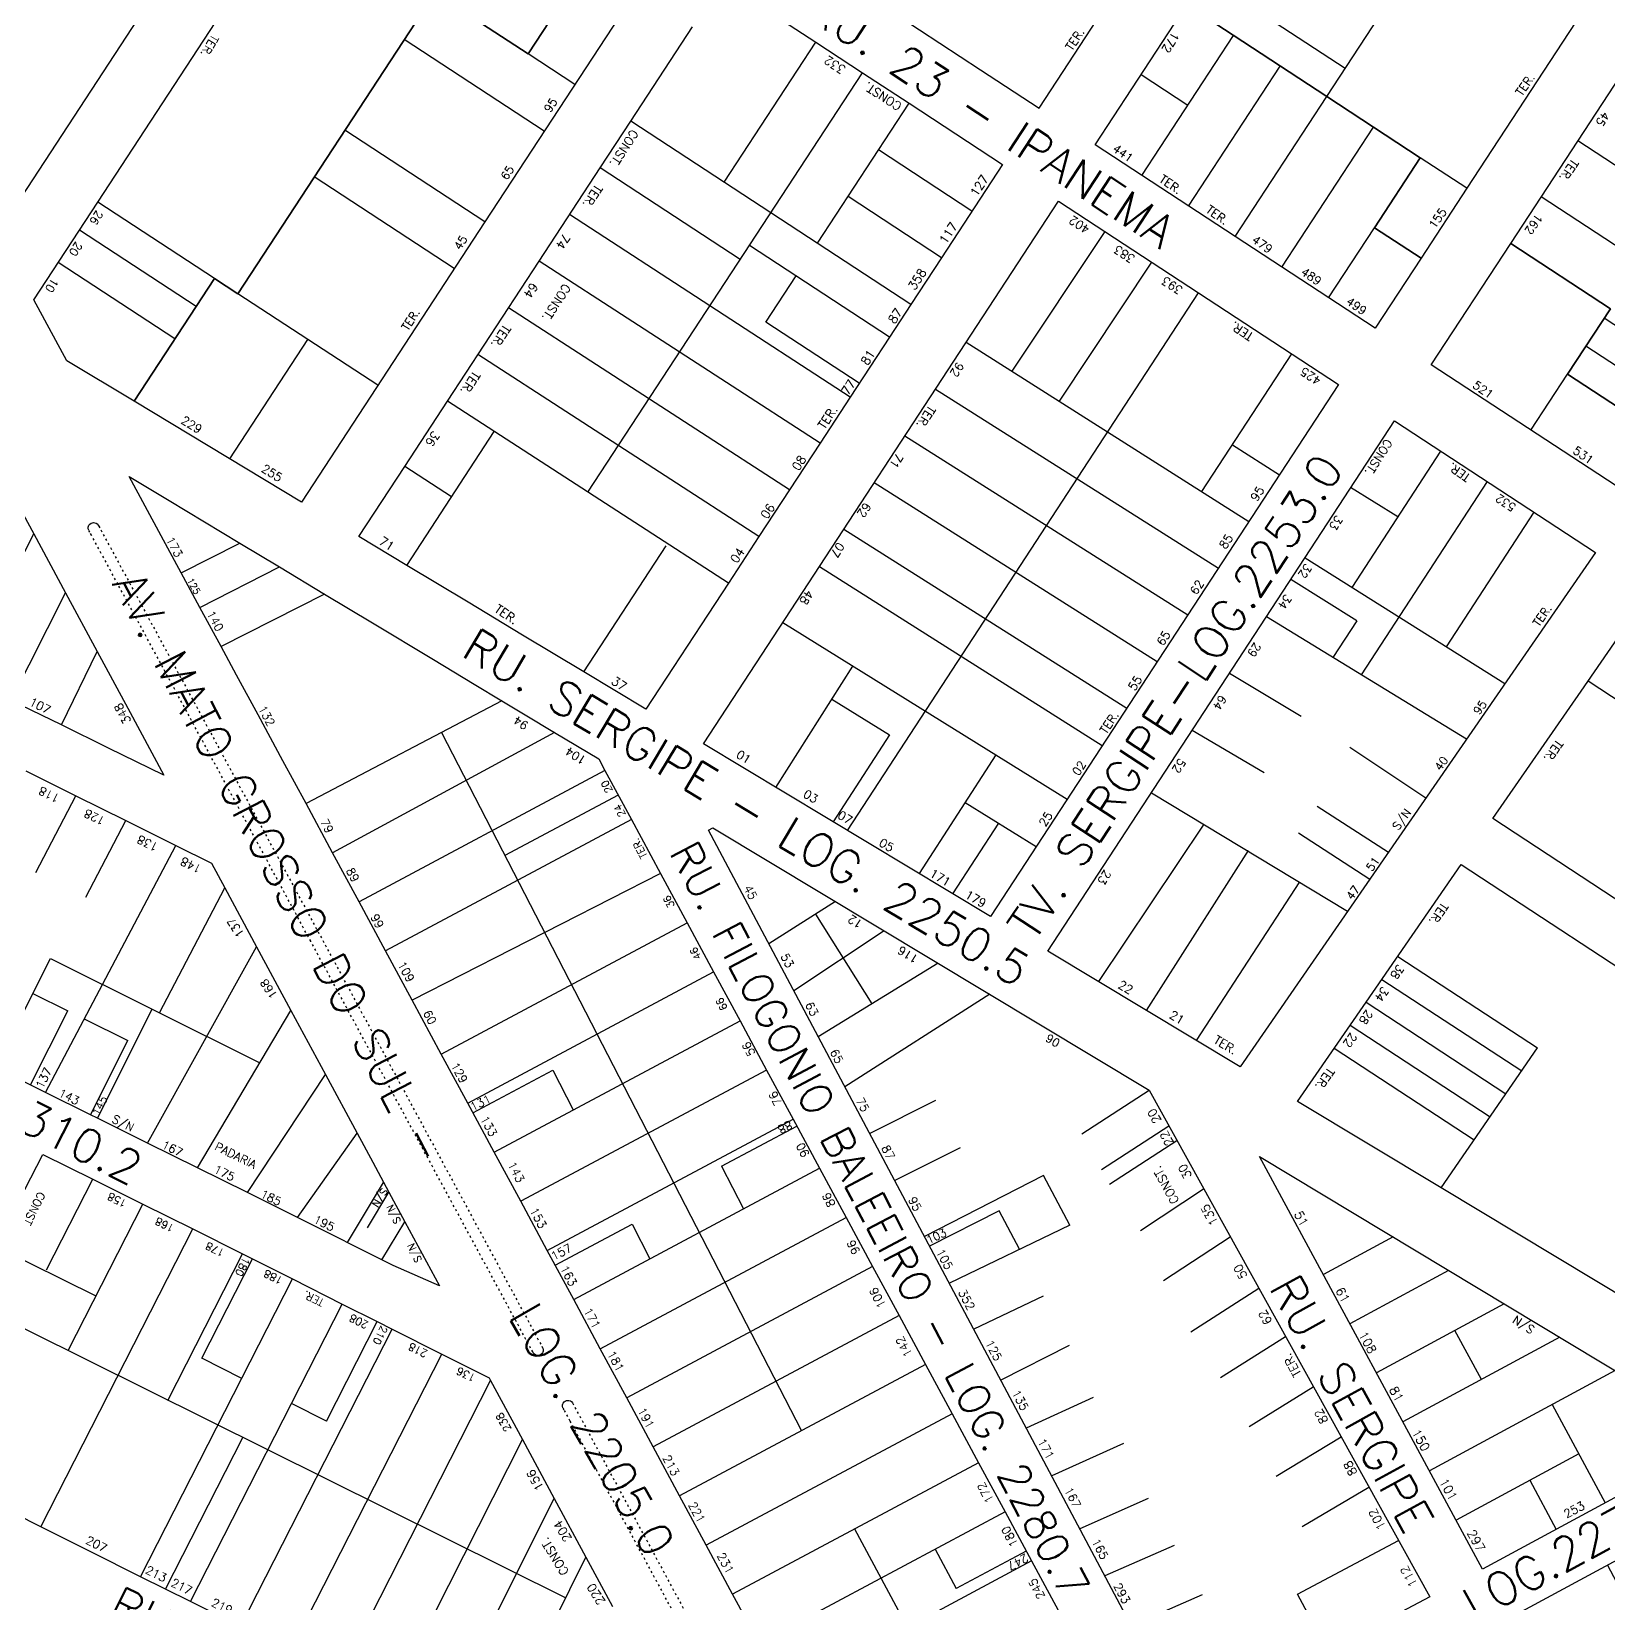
# Model space of a CAD drawing. Extents: x 714896 to 749292, y 8417558 to 8447149.
# Drawn here: x 741225.4 to 741508.1, y 8425159.1 to 8425440.9 of the extents above; entities that cross this region are included whole.
import ezdxf

# ---------------------------------------------------------------- set-up
doc = ezdxf.new("R2010")
doc.units = 0
doc.header["$MEASUREMENT"] = 0
doc.linetypes.add('ACAD_ISO03W100', pattern=[30, 12, -18])
for name, color, linetype in [('LOTE', 7, 'CONTINUOUS'), ('NUM-PORTA', 7, 'CONTINUOUS'), ('QUADRA', 6, 'CONTINUOUS'), ('TEXTO', 7, 'CONTINUOUS'), ('TEXTODERUA', 3, 'CONTINUOUS')]:
    doc.layers.add(name, color=color, linetype=linetype)
doc.styles.add('ROMANS', font='ROMANS.SHX', dxfattribs={"height": 1.5})

msp = doc.modelspace()

# ---------------------------------------------------------------- linework, layer by layer
at = {"layer": 'LOTE', "color": 7}
for p, q in [((741383.03, 8425391.98), (741332.83, 8425424.83)), ((741393.98, 8425408.71), (741377.25, 8425419.67)), ((741352.46, 8425400.04), (741327.35, 8425416.47)), ((741388.51, 8425400.35), (741371.77, 8425411.3)), ((741372.14, 8425375.33), (741321.88, 8425408.1)), ((741379.2, 8425386.12), (741354.1, 8425402.55)), ((741401.21, 8425379.99, -1.36), (741417.87, 8425405.03, 0)), ((741366.76, 8425367.1), (741316.4, 8425399.73)), ((741409.65, 8425374.63, -1.36), (741426.23, 8425399.56, 0)), ((741371.66, 8425297.68, 530.85), (741434.6, 8425394.08, 0)), ((741361.28, 8425358.74), (741310.93, 8425391.36)), ((741373.78, 8425377.84), (741357.04, 8425388.79)), ((741355.81, 8425350.37), (741305.45, 8425383)), ((741392.96, 8425385.23, 532.16), (741443.62, 8425353.08, 533.09)), ((741435.2, 8425358.42, 136.05), (741451.34, 8425383.13, 0)), ((741350.33, 8425342), (741299.98, 8425374.63)), ((741387.43, 8425376.79, 530.88), (741438.15, 8425344.71, 533.09)), ((741381.96, 8425368.42, 530.88), (741432.67, 8425336.34, 533.09)), ((741440.67, 8425366.8, 532.94), (741449.1, 8425361.45, 533.09)), ((741477.97, 8425365.7, 0.01), (741462.05, 8425341.26, 0.42)), ((741300.7, 8425357.48), (741292.31, 8425362.91)), ((741376.48, 8425360.05, 530.88), (741427.2, 8425327.98, 533.09)), ((741486.33, 8425360.22, 0), (741463.76, 8425325.57, 0.59)), ((741461.82, 8425359.2, 536.41), (741470.34, 8425353.98, 535.96)), ((741494.7, 8425354.75, 0), (741478.98, 8425330.61, 0.41)), ((741371.01, 8425351.69, 530.88), (741421.72, 8425319.61, 533.09)), ((741453.68, 8425346.53, 536.4), (741489.48, 8425324.01, 533.47)), ((741366.63, 8425344.99, 530.88), (741417.34, 8425312.92, 533.09)), ((741277.93, 8425340.07, 315.56), (741259.41, 8425330.65, 532.13)), ((741462.94, 8425335.28, 535.82), (741451.15, 8425342.66, 536.41)), ((741360.06, 8425334.95, 1.06), (741411.05, 8425303.3, 532.91)), ((741482.59, 8425314.04, 533.58), (741446.77, 8425335.97, 536.41)), ((741462.94, 8425335.28, 535.82), (741458.65, 8425328.7, 535.93)), ((741358.81, 8425305.41, 530.86), (741372.64, 8425327.14, 532.18)), ((741453, 8425318.13, 536.1), (741440.12, 8425325.81, 536.41)), ((741309.74, 8425320.93), (741274.63, 8425302.5, 532.13)), ((741368.88, 8425321.23, 425.85), (741379.19, 8425314.84, 533.36)), ((741319.17, 8425315.26), (741279.38, 8425293.7, 532.13)), ((741379.19, 8425314.84, 533.36), (741369.09, 8425299.23, 530.85)), ((741446.38, 8425308.03, 536.28), (741433.46, 8425315.63, 536.41)), ((741461.68, 8425312.63, 535.61), (741475.32, 8425303.51, 533.58)), ((741398.28, 8425311.23, 533.31), (741384.51, 8425289.95, 530.83)), ((741328.2, 8425308.43, 14.66), (741284.14, 8425284.9, 532.13)), ((741226.23, 8425290.17, 0.38), (741233.37, 8425303.9, 0)), ((741330.57, 8425304.03, 14.66), (741310.28, 8425293.19, 253.02)), ((741426.15, 8425304.45, 536.41), (741461.31, 8425283.22, 533.46)), ((741392.77, 8425302.71, -132.76), (741405.5, 8425294.81, 0)), ((741455.83, 8425302.07, 535.74), (741468.62, 8425293.81, 533.61)), ((741235.19, 8425285.72, 0.38), (741242.33, 8425299.45)), ((741332.95, 8425299.63), (741288.88, 8425276.1, 532.13)), ((741398.71, 8425299.02, 532.31), (741390.5, 8425286.34, 530.83)), ((741435.57, 8425298.81, 536.66), (741416.65, 8425270.61, 541.68)), ((741452.5, 8425297.24, 535.58), (741465.28, 8425288.98, 533.46)), ((741443.46, 8425294.07, 536.42), (741425.22, 8425265.45, 541.69)), ((741338.16, 8425289.97, 11.27), (741293.63, 8425267.3, 532.13)), ((741248.39, 8425265, 529.1), (741260.05, 8425287.41, 528.47)), ((741452.71, 8425288.48, 535.64), (741434.16, 8425260.07, 541.73)), ((741369.53, 8425284.96, 530.73), (741357.58, 8425277.37, 532.15)), ((741298.86, 8425257.62, 532.13), (741342.92, 8425281.15, 9.68)), ((741378.22, 8425279.72, 530.72), (741362.05, 8425268.96, 532.15)), ((741303.6, 8425248.82, 532.13), (741347.67, 8425272.35, 8.09)), ((741387.93, 8425273.88, 530.71), (741366.43, 8425260.73, 532.15)), ((741397.16, 8425268.33, 530.7), (741371.19, 8425251.77, 532.15)), ((741308.35, 8425240.02, 532.13), (741352.42, 8425263.55, 6.48)), ((741304.55, 8425247.06, 532.13), (741318.86, 8425254.7, 362)), ((741357.17, 8425254.75, 4.87), (741313.1, 8425231.22, 532.13)), ((741413.65, 8425243.31, 531.18), (741425.74, 8425251.13, 531.64)), ((741387.45, 8425249.31, 532.11), (741375.66, 8425243.37, 532.15)), ((741317.85, 8425222.41, 532.13), (741361.92, 8425245.95, 3.24)), ((741417.19, 8425236.93, 532.11), (741429.27, 8425244.75, 532.57)), ((741418.64, 8425234.3, 532.11), (741430.73, 8425242.12, 532.57)), ((741391.87, 8425240.81, 532.18), (741380.13, 8425234.97, 532.15)), ((741406.83, 8425235.85, 532.3), (741385.46, 8425224.94, 532.15)), ((741424.2, 8425225.98, 532.26), (741435.51, 8425233.48, 532.57)), ((741398.86, 8425229.54, 532.24), (741386.39, 8425223.17, 532.15)), ((741411.54, 8425226.97, 532.39), (741389.93, 8425216.53, 532.15)), ((741428.29, 8425217.02, 532.38), (741440.29, 8425224.85, 532.58)), ((741469.46, 8425224.83), (741456.96, 8425218.08)), ((741219.05, 8425223.15), (741236.97, 8425214.28, 0.88)), ((741376.17, 8425219.56, -1.7), (741332.1, 8425196.01, 532.13)), ((741479.41, 8425218.84), (741461.72, 8425209.28)), ((741406.75, 8425214.23, 532.33), (741394.3, 8425208.3, 532.15)), ((741433.21, 8425207.85, 532.49), (741445.39, 8425215.64, 532.58)), ((741380.92, 8425210.76, -3.36), (741336.84, 8425187.21, 532.13)), ((741489.36, 8425212.85), (741466.48, 8425200.48)), ((741411.43, 8425205.37, 532.39), (741399.16, 8425199.17, 532.15)), ((741438.52, 8425199.64, 532.59), (741450.17, 8425207, 532.58)), ((741499.32, 8425206.86), (741471.23, 8425191.69)), ((741385.66, 8425201.96, -5.04), (741341.59, 8425178.41, 532.13)), ((741509.27, 8425200.87), (741475.99, 8425182.89)), ((741415.7, 8425196.07, 532.45), (741403.72, 8425190.59, 532.15)), ((741443.69, 8425190.88, 532.68), (741455.16, 8425197.99, 532.58)), ((741390.41, 8425193.16, -6.72), (741346.34, 8425169.61, 532.13)), ((741497.99, 8425194.78, 503.15), (741507.5, 8425177.18)), ((741421.17, 8425187.83, 532.53), (741408.29, 8425181.99, 532.15)), ((741448.51, 8425181.94, 532.8), (741460.14, 8425189, 532.58)), ((741502.75, 8425185.98), (741480.75, 8425174.1)), ((741395.16, 8425184.36, -8.42), (741351.09, 8425160.81, 532.13)), ((741453.15, 8425172.95, 532.98), (741465.14, 8425179.98, 532.58)), ((741493.95, 8425181.23, 251.58), (741498.71, 8425172.43)), ((741425.57, 8425177.93, 532.62), (741413.33, 8425172.52, 532.15)), ((741399.91, 8425175.56, -10.13), (741355.84, 8425152.01, 532.13)), ((741430.25, 8425169.56, 532.74), (741417.81, 8425164.09, 532.15)), ((741404.66, 8425166.76, -11.85), (741360.59, 8425143.21, 532.13)), ((741507.86, 8425166.01, 535.41), (741512.68, 8425157, 535.41)), ((741435.24, 8425160.7, 532.95), (741422.56, 8425155.15, 532.15))]:
    msp.add_line(p, q, dxfattribs=at)
at = {"layer": 'LOTE', "color": 7, "linetype": 'CONTINUOUS', "flags": 128}
for points, elevation in [([(741457.6, 8425429.23), (741490.45, 8425479.43)], 525.73), ([(741460.88, 8425434.25), (741435.78, 8425450.68)], 525.73), ([(741424.44, 8425415.08), (741440.86, 8425440.18)], 525.73), ([(741432.8, 8425409.6), (741449.23, 8425434.7)], 525.73), ([(741432.65, 8425427.63), (741424.28, 8425433.1)], 525.73), ([(741441.17, 8425404.12), (741457.6, 8425429.23)], 525.73), ([(741449.54, 8425398.65), (741465.96, 8425423.75)], 525.73), ([(741520.57, 8425409.52), (741502.6, 8425421.29)], 525.73), ([(741482.7, 8425412.8), (741474.33, 8425418.27)], 525.73), ([(741513.99, 8425399.48), (741496.03, 8425411.25)], 525.73), ([(741457.91, 8425393.17), (741466.12, 8425405.72)], 525.73), ([(741526.18, 8425377.16), (741507.31, 8425389.52)], 525.73), ([(741522.77, 8425372.22), (741504.01, 8425384.51)], 525.73), ([(741494.14, 8425369.46), (741500.71, 8425379.5)], 525.73), ([(741470.29, 8425275.12), (741495.36, 8425258.72)], 525.73), ([(741467.45, 8425271), (741492.51, 8425254.6)], 525.73), ([(741464.61, 8425266.89), (741489.67, 8425250.49)], 525.73), ([(741461.77, 8425262.78), (741486.83, 8425246.37)], 525.73), ([(741458.93, 8425258.66), (741483.99, 8425242.26)], 525.73), ([(741478.05, 8425233.66), (741495.36, 8425258.72)], 525.73), ([(741228.13, 8425218.94), (741236.4, 8425235.17)], 529), ([(741231.97, 8425204.46), (741245.37, 8425230.74)], 529), ([(741227.11, 8425172.9), (741254.33, 8425226.31)], 529), ([(741249.85, 8425195.51), (741263.26, 8425221.8)], 529), ([(741255.96, 8425203.08), (741265.04, 8425220.9)], 529)]:
    msp.add_lwpolyline(points, dxfattribs=dict(at, elevation=elevation))
for points in [[(741317.31, 8425423.04), (741292.21, 8425439.47)], [(741322.79, 8425431.41), (741314.42, 8425436.88)], [(741306.66, 8425406.76), (741281.56, 8425423.19)], [(741301.19, 8425398.39), (741276.09, 8425414.82)], [(741258.21, 8425396.64), (741237.3, 8425410.33)], [(741254.93, 8425391.62), (741234.01, 8425405.31)], [(741251.13, 8425385.82), (741230.22, 8425399.51)], [(741287.5, 8425377.48), (741262.4, 8425393.9)], [(741260.96, 8425364.29), (741274.96, 8425385.68)], [(741212.83, 8425325.41), (741225.82, 8425350.86)], [(741252.27, 8425343.84), (741262.78, 8425349.19)], [(741255.61, 8425337.68), (741269.85, 8425344.93)], [(741221.81, 8425321.01), (741231.52, 8425340.3)], [(741230.79, 8425316.61), (741237.22, 8425329.74)], [(741298.92, 8425315.24), (741363.41, 8425190.07)], [(741365.97, 8425282.7), (741376.02, 8425266.6)], [(741318.86, 8425254.7), (741322.52, 8425247.59)], [(741322.6, 8425213.61), (741366.67, 8425237.15)], [(741327.35, 8425204.81), (741371.41, 8425228.35)], [(741333.06, 8425227.14), (741336.27, 8425220.91)], [(741244.98, 8425163.93), (741272.19, 8425217.31)], [(741214.05, 8425213.36), (741321.19, 8425160.14)], [(741253.91, 8425159.47), (741281.12, 8425212.81)], [(741262.86, 8425155.01), (741290.06, 8425208.32)], [(741278.29, 8425191.84), (741287.38, 8425209.67)], [(741263.1, 8425199.48), (741255.96, 8425203.08)], [(741271.81, 8425150.54), (741298.99, 8425203.83)], [(741280.76, 8425146.09), (741307.7, 8425199.11)], [(741278.29, 8425191.84), (741272.03, 8425194.99)], [(741249.44, 8425161.71), (741263.31, 8425188.89)], [(741289.71, 8425141.62), (741313.4, 8425188.54)], [(741298.72, 8425137.27), (741319.1, 8425177.98)], [(741372.96, 8425172.5), (741401.23, 8425119.77)], [(741387.39, 8425168.87), (741391.17, 8425161.82)], [(741452.35, 8425160.84), (741470.43, 8425170.42)], [(741307.71, 8425132.9), (741324.8, 8425167.42)], [(741457.77, 8425150.65), (741452.35, 8425160.84)]]:
    msp.add_lwpolyline(points, dxfattribs=at)
at = {"layer": 'LOTE', "color": 7}
for points in [[(741349.56, 8425413.88), (741365.99, 8425438.99)], [(741325.15, 8425358.31), (741374.36, 8425433.51)], [(741366.3, 8425402.93), (741382.72, 8425428.03)], [(741357.04, 8425388.79), (741362.47, 8425397.07)], [(741292.67, 8425345.21), (741308.36, 8425369.19)], [(741324.41, 8425326.11), (741339.2, 8425348.71)]]:
    msp.add_lwpolyline(points, dxfattribs=at)
at = {"layer": 'LOTE', "color": 7, "linetype": 'ACAD_ISO03W100', "ltscale": 0.03, "elevation": 533.27}
msp.add_lwpolyline([(741236.18, 8425350.59), (741235.88, 8425351.16), (741235.68, 8425351.53), (741235.59, 8425351.76), (741235.6, 8425352.05), (741235.65, 8425352.23), (741235.72, 8425352.38), (741235.88, 8425352.58), (741236.09, 8425352.74), (741236.33, 8425352.83), (741236.55, 8425352.86), (741236.76, 8425352.84), (741237, 8425352.76), (741237.2, 8425352.63), (741237.4, 8425352.39), (741237.49, 8425352.22), (741237.85, 8425351.55), (741258.82, 8425312.8), (741291.29, 8425252.67), (741316.87, 8425205.28), (741317.07, 8425204.91), (741317.15, 8425204.68), (741317.15, 8425204.39), (741317.1, 8425204.21), (741317.02, 8425204.06), (741316.87, 8425203.86), (741316.65, 8425203.7), (741316.42, 8425203.6), (741316.2, 8425203.58), (741315.99, 8425203.6), (741315.75, 8425203.68), (741315.55, 8425203.81), (741315.34, 8425204.04), (741315.26, 8425204.22), (741314.89, 8425204.9), (741275.47, 8425277.83), (741240.93, 8425341.81), (741236.18, 8425350.59)], close=True, dxfattribs=at)
at = {"layer": 'LOTE', "color": 7, "flags": 128}
for points, elevation in [([(741504.4, 8425324.5), (741512.77, 8425319.03)], 525.73), ([(741349.09, 8425237.51), (741362.58, 8425244.72)], 260.5), ([(741349.09, 8425237.51), (741353.02, 8425229.86)], 260.5), ([(741411.54, 8425226.97), (741406.83, 8425235.85)], 532.15), ([(741402.53, 8425222.62), (741398.86, 8425229.54)], 532.15), ([(741403.71, 8425168.52), (741391.17, 8425161.82)], -11.85)]:
    msp.add_lwpolyline(points, dxfattribs=dict(at, elevation=elevation))
for points in [[(741227.96, 8425250.75), (741251.29, 8425294.99)], [(741246.23, 8425241.67), (741265.75, 8425276.85)], [(741219, 8425255.19), (741228.81, 8425274.74)], [(741228.81, 8425274.74), (741266.37, 8425256.05)], [(741225.67, 8425268.49), (741231.94, 8425265.37)], [(741225.27, 8425252.08), (741231.94, 8425265.37)], [(741234.89, 8425263.9), (741242.68, 8425260.02)], [(741237.27, 8425246.12), (741247.07, 8425265.65)], [(741255.18, 8425237.22), (741271.92, 8425265.41)], [(741236.02, 8425246.74), (741242.68, 8425260.02)], [(741264.14, 8425232.78), (741278.1, 8425253.97)], [(741273.1, 8425228.33), (741283.8, 8425243.41)], [(741282.04, 8425223.85), (741288.54, 8425234.61)], [(741285.64, 8425226.48), (741289.49, 8425232.85)], [(741288.22, 8425220.75), (741292.34, 8425227.57)], [(741319.27, 8425219.77), (741333.06, 8425227.14)], [(741485.31, 8425199.29), (741480.55, 8425208.09)]]:
    msp.add_lwpolyline(points, dxfattribs=at)
at = {"layer": 'LOTE', "color": 7, "linetype": 'ACAD_ISO03W100', "ltscale": 0.03, "elevation": 1043.08}
msp.add_lwpolyline([(741340.95, 8425156.69), (741321.97, 8425191.84), (741320.88, 8425193.85), (741320.68, 8425194.22), (741320.68, 8425194.22), (741320.59, 8425194.45), (741320.6, 8425194.74), (741320.65, 8425194.92), (741320.72, 8425195.07), (741320.88, 8425195.27), (741321.09, 8425195.43), (741321.33, 8425195.53), (741321.54, 8425195.55), (741321.76, 8425195.53), (741322, 8425195.45), (741322.19, 8425195.32), (741322.4, 8425195.09), (741322.82, 8425194.29), (741348.14, 8425147.34)], dxfattribs=at)
at = {"layer": 'QUADRA', "color": 6}
for points in [[(741278.97, 8425495.94), (741219.35, 8425404.83), (741186.9, 8425464.96), (741180.62, 8425476.6), (741155.77, 8425522.64), (741149.29, 8425534.65), (741122.28, 8425584.7), (741128.59, 8425594.36), (741128.59, 8425594.36), (741170.43, 8425566.98), (741180.47, 8425560.4), (741218.96, 8425535.21), (741228.68, 8425528.85)], [(741469.74, 8425371.08), (741505.72, 8425347.53), (741442.04, 8425255.33), (741407.57, 8425276.07), (741469.74, 8425371.08)], [(741347.56, 8425298.17), (741425.74, 8425251.13), (741476.02, 8425160.32), (741432.14, 8425137.07), (741346.74, 8425297.77), (741347.56, 8425298.17)], [(741529.18, 8425188.89), (741485.51, 8425165.3), (741445.51, 8425239.23), (741529.18, 8425188.89)]]:
    msp.add_lwpolyline(points, close=True, dxfattribs=at)
at = {"layer": 'QUADRA', "linetype": 'CONTINUOUS', "elevation": 525.73}
for points in [[(741432.5, 8425445.66), (741481.77, 8425520.97), (741531.98, 8425488.11), (741482.7, 8425412.8), (741474.49, 8425400.25), (741466.12, 8425405.72), (741474.33, 8425418.27), (741457.6, 8425429.23), (741432.5, 8425445.66)], [(741490.55, 8425402.88), (741542.02, 8425481.54), (741580.76, 8425456.18), (741533, 8425387.03), (741526.18, 8425377.16), (741519.36, 8425367.29), (741500.71, 8425379.5), (741508.41, 8425391.18), (741490.55, 8425402.88)], [(741422.45, 8425452.23), (741397.35, 8425468.66), (741391.88, 8425460.29), (741386.4, 8425451.92), (741361.3, 8425468.35), (741355.82, 8425459.98), (741368.17, 8425451.9), (741380.93, 8425443.55), (741395.52, 8425434), (741406.03, 8425427.12), (741412.39, 8425436.85), (741418.23, 8425445.77), (741422.45, 8425452.23)], [(741466.27, 8425387.69), (741416.07, 8425420.55), (741432.5, 8425445.66), (741457.6, 8425429.23), (741474.33, 8425418.27), (741466.12, 8425405.72), (741474.49, 8425400.25), (741466.27, 8425387.69)], [(741519.36, 8425367.29), (741512.54, 8425357.41), (741476.31, 8425381.12), (741490.55, 8425402.88), (741508.41, 8425391.18), (741500.71, 8425379.5), (741519.36, 8425367.29)]]:
    msp.add_lwpolyline(points, close=True, dxfattribs=at)
at = {"layer": 'QUADRA', "linetype": 'CONTINUOUS'}
for points in [[(741225.84, 8425392.82), (741237.3, 8425410.33), (741289.01, 8425489.37), (741330.85, 8425461.99), (741314.42, 8425436.88), (741297.69, 8425447.83), (741262.4, 8425393.9), (741258.21, 8425396.64), (741243.8, 8425374.61), (741231.75, 8425381.87), (741225.84, 8425392.82)], [(741330.85, 8425461.99), (741339.21, 8425456.51), (741306.66, 8425406.76), (741273.81, 8425356.56), (741243.8, 8425374.61), (741258.21, 8425396.64), (741262.4, 8425393.9), (741297.69, 8425447.83), (741314.42, 8425436.88), (741330.85, 8425461.99)]]:
    msp.add_lwpolyline(points, close=True, dxfattribs=at)
at = {"layer": 'QUADRA', "color": 6}
msp.add_lwpolyline([(741349.25, 8425449.94), (741365.99, 8425438.99), (741374.36, 8425433.51), (741382.72, 8425428.03), (741399.46, 8425417.08), (741388.51, 8425400.35), (741383.03, 8425391.98), (741379.2, 8425386.12), (741372.14, 8425375.33), (741366.76, 8425367.1), (741361.28, 8425358.74), (741355.81, 8425350.37), (741350.33, 8425342), (741345.46, 8425334.56), (741340.44, 8425326.89), (741335.55, 8425319.41), (741335.55, 8425319.41), (741324.41, 8425326.11), (741313.44, 8425332.71), (741303.68, 8425338.59), (741292.67, 8425345.21), (741284.1, 8425350.36), (741292.31, 8425362.91), (741299.98, 8425374.63), (741316.4, 8425399.73), (741327.35, 8425416.47), (741332.83, 8425424.83), (741343.89, 8425441.74)], dxfattribs=at)
for points, elevation in [([(741345.84, 8425313.22), (741409.5, 8425410.51), (741459.7, 8425377.65), (741397.28, 8425282.26), (741345.84, 8425313.22)], 0), ([(741614.35, 8425050.99), (741561.92, 8425021.97), (741490.27, 8425156.51), (741542.74, 8425184.85), (741550.67, 8425170.03), (741614.35, 8425050.99)], 535.41)]:
    msp.add_lwpolyline(points, close=True, dxfattribs=dict(at, elevation=elevation))
at = {"layer": 'QUADRA', "color": 6, "linetype": 'CONTINUOUS'}
for points in [[(741220.12, 8425361.42), (741225.82, 8425350.86), (741231.52, 8425340.3), (741237.22, 8425329.74), (741242.68, 8425319.61), (741249.15, 8425307.62), (741249.15, 8425307.62), (741239.25, 8425312.47), (741230.79, 8425316.61), (741221.81, 8425321.01)], [(741355.84, 8425152.01), (741351.09, 8425160.81), (741346.34, 8425169.61), (741341.59, 8425178.41), (741336.84, 8425187.21), (741332.1, 8425196.01), (741327.35, 8425204.81), (741322.6, 8425213.61), (741317.85, 8425222.41), (741313.1, 8425231.22), (741308.35, 8425240.02), (741303.6, 8425248.82), (741298.86, 8425257.62), (741293.63, 8425267.3), (741288.88, 8425276.1), (741284.14, 8425284.9), (741279.38, 8425293.7), (741274.63, 8425302.5), (741270.48, 8425310.17), (741266.04, 8425318.39), (741262.18, 8425325.53), (741259.41, 8425330.65), (741255.61, 8425337.68), (741252.27, 8425343.84), (741248.68, 8425350.51), (741242.94, 8425361.13), (741250.11, 8425356.81), (741262.78, 8425349.19), (741269.85, 8425344.93), (741277.93, 8425340.07), (741286.52, 8425334.9), (741297.47, 8425328.31), (741304.74, 8425323.94), (741309.74, 8425320.93), (741313.89, 8425318.44), (741319.17, 8425315.26), (741327.08, 8425310.5), (741328.2, 8425308.43), (741332.95, 8425299.63), (741338.16, 8425289.97), (741342.92, 8425281.15), (741347.67, 8425272.35), (741352.42, 8425263.55), (741357.17, 8425254.75), (741361.92, 8425245.95), (741366.67, 8425237.15), (741371.41, 8425228.35), (741376.17, 8425219.56), (741380.92, 8425210.76), (741385.66, 8425201.96), (741390.41, 8425193.16), (741395.16, 8425184.36), (741399.91, 8425175.56), (741404.66, 8425166.76), (741409.41, 8425157.96)]]:
    msp.add_lwpolyline(points, dxfattribs=at)
at = {"layer": 'QUADRA', "color": 6, "linetype": 'CONTINUOUS', "elevation": 525.73}
for points in [[(741487.34, 8425299.81), (741503.14, 8425322.67), (741515.77, 8425340.96), (741540.87, 8425324.53), (741575.19, 8425302.07), (741595.41, 8425288.84), (741580.52, 8425266.09), (741568.03, 8425247), (741540.89, 8425264.76), (741509.09, 8425285.57), (741487.34, 8425299.81)], [(741452.35, 8425249.13), (741464.61, 8425266.89), (741481.66, 8425291.58), (741521.06, 8425265.79), (741562.56, 8425238.63), (741551.68, 8425222.01), (741536.35, 8425198.58), (741519.21, 8425208.89), (741478.05, 8425233.66), (741452.35, 8425249.13)]]:
    msp.add_lwpolyline(points, close=True, dxfattribs=at)
at = {"layer": 'QUADRA', "linetype": 'CONTINUOUS'}
for points, elevation in [([(741224.42, 8425308.36), (741233.37, 8425303.9), (741242.33, 8425299.45), (741251.29, 8425294.99), (741257.68, 8425291.82), (741260.05, 8425287.41), (741265.75, 8425276.85), (741271.92, 8425265.41), (741278.1, 8425253.97), (741283.8, 8425243.41), (741286.59, 8425238.24), (741289.49, 8425232.85), (741292.34, 8425227.57), (741298.54, 8425216.08), (741298.54, 8425216.08), (741290.24, 8425219.74), (741273.1, 8425228.33), (741264.14, 8425232.78), (741255.18, 8425237.22), (741246.23, 8425241.67), (741237.27, 8425246.12), (741236.02, 8425246.74), (741227.96, 8425250.75), (741219, 8425255.19)], 528.47), ([(741223.18, 8425231.26), (741227.44, 8425239.6), (741236.4, 8425235.17), (741245.37, 8425230.74), (741254.33, 8425226.31), (741263.26, 8425221.8), (741272.19, 8425217.31), (741281.12, 8425212.81), (741287.38, 8425209.67), (741290.06, 8425208.32), (741298.99, 8425203.83), (741307.44, 8425199.58), (741307.7, 8425199.11), (741313.4, 8425188.54), (741319.1, 8425177.98), (741324.8, 8425167.42), (741329.54, 8425158.62)], 529), ([(741262.86, 8425155.01), (741253.91, 8425159.47), (741244.98, 8425163.93), (741236.06, 8425168.41), (741227.11, 8425172.9), (741217.82, 8425177.56)], 529)]:
    msp.add_lwpolyline(points, dxfattribs=dict(at, elevation=elevation))

# ---------------------------------------------------------------- texts
at = {"layer": 'NUM-PORTA', "color": 7, "style": 'ROMANS'}
for s, height, rotation, p in [('172', 1.5, 238.6305, (741429.95, 8425440.97, 1575.25)), ('332', 1.565, 146.9509, (741371.51, 8425434.46)), ('45', 1.5, 235.26, (741507.15, 8425426.7, -1.94)), ('441', 1.5, 325.26, (741419.05, 8425419.56, 1575.25)), ('127', 1.565, 56.9509, (741394.85, 8425411.15)), ('155', 1.5, 55.26, (741476.97, 8425405.39, -1.94)), ('117', 1.565, 56.9509, (741389.29, 8425402.65)), ('402', 1.522, 146.3024, (741415.28, 8425405.79, 0)), ('162', 1.5, 235.26, (741495.15, 8425408.36, -1.94)), ('74', 1.565, 236.9509, (741320.77, 8425404.82)), ('383', 1.522, 146.3024, (741423.34, 8425400.52, 0)), ('479', 1.5, 325.26, (741444.01, 8425403.22, 1575.25)), ('358', 1.565, 56.9509, (741383.73, 8425394.38)), ('393', 1.522, 146.3024, (741431.91, 8425394.91, 0)), ('489', 1.5, 325.26, (741452.79, 8425397.48, 1575.25)), ('64', 1.565, 236.9509, (741315.02, 8425396.03)), ('87', 1.565, 56.9509, (741380.15, 8425388.37)), ('499', 1.5, 325.26, (741460.89, 8425392.18, 1575.25)), ('81', 1.565, 56.9509, (741375.27, 8425380.91)), ('77', 1.565, 56.9509, (741371.78, 8425375.56)), ('521', 1.5, 325.26, (741483.58, 8425377.19, 523.79)), ('229', 1.516, 328.0777, (741252.07, 8425370.81)), ('36', 1.565, 236.9509, (741297.4, 8425369.46)), ('531', 1.5, 325.26, (741501.54, 8425365.44, 523.79)), ('255', 1.516, 328.0777, (741266.47, 8425362.14)), ('08', 1.565, 56.9509, (741362.91, 8425362.02)), ('71', 1.515, 236.8703, (741380.52, 8425365.45, 0)), ('95', 1.515, 56.8146, (741445.05, 8425356.54, 0)), ('06', 1.565, 56.9509, (741357.31, 8425353.37)), ('62', 1.515, 236.8703, (741374.75, 8425356.62, 0)), ('33', 1.494, 237.0115, (741459.3, 8425354.34)), ('173', 1.494, 298.3541, (741249.47, 8425349.84)), ('07', 1.515, 236.8703, (741369.96, 8425349.47, 0)), ('85', 1.515, 56.8146, (741439.45, 8425347.98, 0)), ('04', 1.565, 56.9509, (741351.86, 8425345.44)), ('32', 1.493, 236.9933, (741453.76, 8425345.66)), ('125', 1.2, 298.3681, (741253.24, 8425342.56)), ('48', 1.515, 236.8703, (741364.4, 8425340.97, 0)), ('34', 1.493, 236.9933, (741450.16, 8425340.16)), ('140', 1.49, 298.3363, (741256.78, 8425336.57)), ('29', 1.493, 237, (741444.66, 8425331.54)), ('37', 1.565, 325.9697, (741329.18, 8425324.11)), ('55', 1.515, 56.8703, (741423.16, 8425322.6, 0)), ('107', 1.526, 333.0538, (741224.86, 8425320.26)), ('348', 1.5, 118.8411, (741243.33, 8425317.3)), ('64', 1.494, 237.0165, (741438.48, 8425322.1)), ('95', 1.476, 54.1661, (741484.9, 8425318.27)), ('132', 1.49, 298.3305, (741266.01, 8425319.58)), ('01', 1.519, 329.2012, (741351.57, 8425310.88, 0)), ('02', 1.515, 56.8703, (741413.1, 8425307.36, 0)), ('52', 1.494, 237.0165, (741431.16, 8425310.75)), ('40', 1.476, 54.1661, (741477.96, 8425308.23)), ('20', 1.314, 117.4612, (741329.62, 8425304.85)), ('118', 1.494, 153.3776, (741230.63, 8425303.92)), ('03', 1.513, 329.3946, (741363.6, 8425303.8, 0)), ('128', 1.493, 153.4357, (741238.76, 8425299.87)), ('24', 1.314, 117.4612, (741331.95, 8425300.54)), ('07', 1.512, 329.372, (741369.75, 8425300.02, 0)), ('25', 1.515, 56.8703, (741407.12, 8425298.23, 0)), ('S/N', 1.476, 54.1661, (741470.4, 8425297.6)), ('79', 1.49, 298.3984, (741277.11, 8425299.26)), ('138', 1.491, 153.4846, (741248.27, 8425295.2)), ('05', 1.512, 329.372, (741377.18, 8425295.08, 0)), ('148', 1.484, 153.6256, (741256.02, 8425291.29)), ('51', 1.476, 54.1661, (741465.68, 8425290.22, -533.46)), ('89', 1.489, 298.3599, (741281.75, 8425290.51)), ('171', 1.513, 329.3946, (741386.23, 8425289.58, 0)), ('23', 1.494, 237.0405, (741417.8, 8425290.78)), ('45', 1.508, 297.5655, (741353.03, 8425287.4)), ('179', 1.513, 329.3946, (741392.58, 8425285.76, 0)), ('47', 1.476, 54.1661, (741462.13, 8425285.09, -533.46)), ('36', 1.314, 117.4612, (741340.76, 8425284.21)), ('137', 1.443, 124.1611, (741263.65, 8425279.14)), ('99', 1.488, 298.351, (741286.13, 8425282.21)), ('12', 1.501, 148.1499, (741374.53, 8425281.31)), ('46', 1.314, 117.4612, (741345.55, 8425274.93)), ('53', 1.503, 297.7802, (741359.63, 8425275.17)), ('116', 1.501, 148.1499, (741384.55, 8425275.03)), ('109', 1.489, 298.3075, (741291.01, 8425273.71)), ('168', 1.443, 124.1611, (741269.57, 8425268.17)), ('22', 1.54, 329.5899, (741420, 8425269.6)), ('66', 1.333, 117.4561, (741350.24, 8425265.85)), ('63', 1.501, 297.8756, (741364.03, 8425266.48)), ('60', 1.488, 298.326, (741295.57, 8425264.98)), ('21', 1.54, 329.5899, (741429.2, 8425264.19)), ('06', 1.476, 148.8074, (741409.94, 8425260.01)), ('56', 1.502, 117.5191, (741355.21, 8425257.72)), ('65', 1.501, 297.9094, (741368.48, 8425258.01)), ('129', 1.489, 298.2723, (741300.55, 8425255.6)), ('137', 1.494, 63.6189, (741227.44, 8425251.26, 528.47)), ('143', 1.494, 333.6189, (741230.09, 8425250.13)), ('145', 1.4, 62.6861, (741237.45, 8425246.43)), ('131', 1.492, 26.2932, (741304.51, 8425247.36)), ('76', 1.502, 117.5191, (741359.99, 8425248.86)), ('75', 1.5, 297.9213, (741373.13, 8425249.32)), ('20', 1.542, 118.5363, (741427.96, 8425245.7)), ('S/N', 1.494, 333.6526, (741239.69, 8425245.48)), ('133', 1.492, 298.1794, (741305.83, 8425246.02)), ('88', 1.498, 207.5059, (741361.27, 8425245.77)), ('167', 1.494, 333.6466, (741248.63, 8425240.87)), ('90', 1.498, 117.5059, (741364.9, 8425239.63)), ('87', 1.5, 297.9294, (741377.7, 8425240.8)), ('22', 1.542, 118.5363, (741430.19, 8425241.68, 532.57)), ('175', 1.493, 333.8038, (741257.96, 8425236.46)), ('143', 1.511, 297.8859, (741310.71, 8425237.83)), ('30', 1.542, 118.5363, (741433.46, 8425235.78)), ('158', 1.361, 153.6163, (741242.63, 8425231.29)), ('185', 1.493, 333.8038, (741266.29, 8425232.04)), ('S/N', 1.3, 115.5676, (741291.7, 8425227.6, -528.47)), ('86', 1.498, 117.5059, (741369.57, 8425230.67)), ('95', 1.5, 297.95, (741382.49, 8425231.53)), ('135', 1.551, 118.6329, (741438.17, 8425227.39)), ('168', 1.359, 153.6706, (741251.16, 8425226.87)), ('195', 1.493, 333.7887, (741275.84, 8425227.48)), ('153', 1.511, 297.8859, (741314.67, 8425229.6)), ('51', 1.605, 298.7045, (741451.65, 8425228.95)), ('103', 1.45, 24.652, (741386.22, 8425223.54, 0)), ('178', 1.358, 153.6979, (741260.18, 8425222.44)), ('S/N', 1.3, 115.5676, (741295.45, 8425220.64, -528.47)), ('157', 1.505, 28.1557, (741319.04, 8425220.55)), ('96', 1.498, 117.5045, (741373.99, 8425222.19)), ('105', 1.5, 297.9513, (741387.5, 8425222.19)), ('180', 1.357, 243.7162, (741263.42, 8425221.34)), ('188', 1.357, 153.7162, (741270.6, 8425217.49)), ('163', 1.505, 298.1557, (741320.12, 8425219.24)), ('50', 1.551, 118.6372, (741443.41, 8425217.81)), ('106', 1.498, 117.5142, (741378.61, 8425212.56)), ('352', 1.5, 297.9456, (741391.46, 8425214.94)), ('61', 1.605, 298.7439, (741459.08, 8425215.26)), ('208', 1.358, 153.7631, (741285.95, 8425209.52)), ('171', 1.505, 298.1718, (741324.32, 8425211.65)), ('62', 1.551, 118.6317, (741447.86, 8425209.63)), ('S/N', 1.51, 146.9879, (741495.01, 8425208.61)), ('210', 1.358, 243.7631, (741288.09, 8425209.07)), ('108', 1.605, 298.7594, (741463.21, 8425207.34)), ('218', 1.358, 153.7877, (741296.54, 8425204.38)), ('142', 1.498, 117.5142, (741383.34, 8425203.79)), ('125', 1.5, 297.9451, (741396.32, 8425205.86)), ('181', 1.505, 298.171, (741328.56, 8425203.93)), ('136', 1.362, 153.8722, (741305.16, 8425200.03)), ('135', 1.5, 297.9451, (741401.08, 8425196.92)), ('81', 1.604, 298.7641, (741468.69, 8425197.49)), ('238', 1.376, 119.5774, (741311.5, 8425190.43)), ('191', 1.505, 298.1786, (741333.98, 8425193.75)), ('82', 1.552, 118.6543, (741457.89, 8425191.88)), ('171', 1.5, 297.9451, (741405.69, 8425188.23)), ('150', 1.604, 298.7673, (741472.75, 8425189.85)), ('213', 1.505, 298.181, (741338.48, 8425185.24)), ('156', 1.538, 119.1676, (741317.31, 8425179.88)), ('88', 1.552, 118.6491, (741463.11, 8425182.57)), ('172', 1.497, 117.5241, (741397.94, 8425177.62)), ('167', 1.5, 297.9313, (741410.48, 8425179.48)), ('101', 1.602, 298.7522, (741477.67, 8425181.01)), ('221', 1.505, 298.1827, (741343.09, 8425176.84)), ('102', 1.549, 118.5386, (741468.22, 8425172.83)), ('253', 1.51, 27.7938, (741500.56, 8425174.38)), ('204', 1.568, 121.6534, (741322.34, 8425170.79)), ('207', 1.51, 333.4475, (741235, 8425169.98)), ('180', 1.497, 117.5113, (741402.29, 8425169.77)), ('165', 1.5, 297.9313, (741415.38, 8425170.26)), ('297', 1.602, 298.7522, (741482.66, 8425171.81)), ('231', 1.504, 298.4507, (741348.22, 8425167.73)), ('247', 1.497, 207.5113, (741403.58, 8425168.1)), ('213', 1.511, 333.5589, (741245.68, 8425164.65)), ('112', 1.539, 118.0037, (741473.87, 8425162.57)), ('217', 1.511, 333.5589, (741250.27, 8425162.36)), ('220', 1.573, 121.7284, (741328.33, 8425159.49)), ('245', 1.497, 117.5088, (741407.15, 8425160.41)), ('293', 1.499, 297.9386, (741419.3, 8425162.31)), ('219', 1.511, 333.5683, (741257.5, 8425158.82))]:
    msp.add_text(s, height=height, rotation=rotation, dxfattribs=at).set_placement(p)
at = {"layer": 'NUM-PORTA', "style": 'ROMANS'}
for s, height, rotation, p in [('95', 1.468, 57.4086, (741318.41, 8425426.23)), ('65', 1.468, 56.4536, (741310.63, 8425414.12)), ('26', 1.468, 237.4086, (741237.12, 8425408.98)), ('20', 1.468, 237.4086, (741233.43, 8425403.35)), ('45', 1.468, 57.4086, (741302.29, 8425401.6)), ('10', 1.468, 237.4086, (741229.17, 8425396.83)), ('92', 1.515, 236.8703, (741391.37, 8425381.78, 0)), ('425', 1.522, 146.3024, (741456.73, 8425378.66, 0)), ('532', 1.476, 145.9509, (741491.62, 8425355.96)), ('71', 1.565, 327.2137, (741287.53, 8425349.15)), ('62', 1.515, 56.8146, (741434.22, 8425339.78, -533.09)), ('65', 1.515, 56.8146, (741428.24, 8425330.65, -533.09)), ('94', 1.5, 147.2423, (741314.62, 8425316.89)), ('104', 1.5, 147.2423, (741324.99, 8425310.66)), ('38', 1.5, 235, (741470.35, 8425273.83, 1049.52)), ('34', 1.5, 235, (741467.58, 8425269.82, 1049.52)), ('28', 1.5, 235, (741464.73, 8425265.7, 1049.52)), ('22', 1.5, 235, (741461.89, 8425261.59, 1049.52))]:
    msp.add_text(s, height=height, rotation=rotation, dxfattribs=at).set_placement(p)
at = {"layer": 'NUM-PORTA', "color": 3, "style": 'ROMANS'}
msp.add_text('S/N', height=1.3, rotation=238.6671, dxfattribs=at).set_placement((741288.24, 8425233.73, -528.47))
at = {"layer": 'TEXTO', "style": 'ROMANS'}
for s, height, rotation, p in [('TER.', 1.468, 239.1189, (741257.8, 8425440.45)), ('TER.', 1.5, 56.2577, (741411.88, 8425437.29, 778.99)), ('TER.', 1.468, 57.281, (741292.88, 8425387.1)), ('TER.', 1.522, 146.3024, (741444.56, 8425386.63, 0)), ('TER.', 1.515, 236.8703, (741386.27, 8425373.97, 0)), ('CONST.', 1.513, 237.5485, (741468.15, 8425367.99)), ('TER.', 1.476, 145.2237, (741483.45, 8425361.32)), ('TER.', 1.565, 325.9697, (741308.27, 8425337.02)), ('TER.', 1.476, 55.0965, (741495.6, 8425334.07)), ('TER.', 1.515, 56.8703, (741418.05, 8425314.82, 0)), ('TER.', 1.5, 235, (741498.81, 8425314.09, 1049.52)), ('TER.', 1.325, 117.3995, (741335.84, 8425293.11)), ('TER.', 1.5, 235, (741478.22, 8425284.91, 1049.52)), ('TER.', 1.537, 329.4634, (741437.16, 8425259.69)), ('TER.', 1.5, 235, (741457.8, 8425255.33, 1049.52)), ('CONST.', 1.548, 118.5761, (741431.18, 8425231.27)), ('CONST.', 1.451, 243.8523, (741226.66, 8425233.07)), ('TER.', 1.358, 153.7435, (741278.02, 8425213.55)), ('TER.', 1.551, 118.6387, (741453.09, 8425200.29))]:
    msp.add_text(s, height=height, rotation=rotation, dxfattribs=at).set_placement(p)
at = {"layer": 'TEXTO', "color": 7, "style": 'ROMANS'}
for s, height, rotation, p in [('CONST.', 1.565, 146.9509, (741381.55, 8425427.89)), ('TER.', 1.5, 55.26, (741492.54, 8425429.18, -1.94)), ('CONST.', 1.565, 236.9509, (741332.99, 8425423.49)), ('TER.', 1.5, 235.26, (741501.57, 8425418.17, -1.94)), ('TER.', 1.5, 325.26, (741427.42, 8425414.08, 1575.25)), ('TER.', 1.565, 236.9509, (741326.53, 8425413.62)), ('TER.', 1.5, 325.26, (741435.79, 8425408.6, 1575.25)), ('CONST.', 1.565, 236.9509, (741320.86, 8425395.84)), ('TER.', 1.565, 236.9509, (741310.1, 8425388.52)), ('TER.', 1.565, 236.9509, (741304.63, 8425380.15)), ('TER.', 1.565, 56.9509, (741367.57, 8425369.46)), ('PADARIA', 1.493, 333.8038, (741258.1, 8425240.55)), ('CONST.', 1.568, 121.6534, (741321.82, 8425164.8, -529))]:
    msp.add_text(s, height=height, rotation=rotation, dxfattribs=at).set_placement(p)
at = {"layer": 'TEXTODERUA', "style": 'ROMANS'}
for s, height, rotation, p in [('RU. 23 - IPANEMA', 6, 326.7738, (741363.88, 8425443.61)), ('TV. SERGIPE-LOG.2253.0', 6, 56.7738, (741405.14, 8425277.55)), ('AV. MATO GROSSO DO SUL -', 6, 297.69, (741239.76, 8425341.96)), ('RU. SERGIPE - LOG. 2250.5', 6, 329.1025, (741302.18, 8425329.11)), ('RU. FILOGONIO BALEEIRO - LOG. 2280.7', 5.5, 297.7883, (741339.66, 8425293.78)), ('RU. PARAIBA - LOG. 2310.2', 6, 333.3425, (741140.3, 8425285.57)), ('RU. SERGIPE', 6, 298.848, (741447.12, 8425215.81)), ('LOG. 2205.0', 6, 299.6785, (741310.83, 8425210.7)), ('TV.FILOGONIO BALEEIRO-LOG.2278.5', 6, 28.6879, (741395.94, 8425107.53)), ('RU. PIAUI - LOG. 2245.9', 6, 333.3642, (741238.86, 8425157.05))]:
    msp.add_text(s, height=height, rotation=rotation, dxfattribs=at).set_placement(p)

doc.saveas('drawing.dxf')
